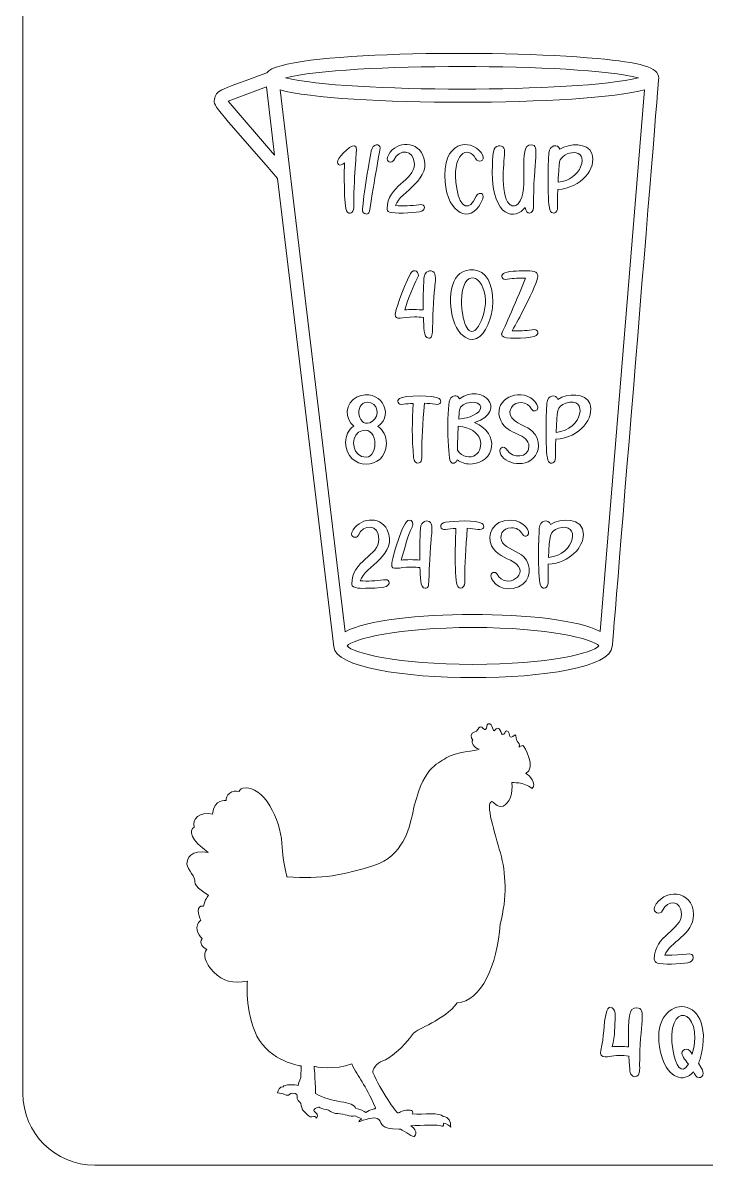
# Model space of a CAD drawing. Header units: inches. Extents: x 4.01 to 8.01, y -15.48 to -9.48.
# Drawn here: x 4.01 to 5.451, y -15.484 to -13.074 of the extents above; entities that cross this region are included whole.
import ezdxf

# ---------------------------------------------------------------- set-up
doc = ezdxf.new("R2010")
doc.units = ezdxf.units.IN
doc.header["$MEASUREMENT"] = 0
doc.layers.add('_U+0421_U+043B_U+043E_U+0439 1', color=7, linetype='Continuous')

msp = doc.modelspace()

# ---------------------------------------------------------------- linework, layer by layer
at = {"layer": '_U+0421_U+043B_U+043E_U+0439 1', "color": 7, "lineweight": 9, "true_color": 0xffffff}
msp.add_lwpolyline([(4.5412, -13.3532), (4.5239, -13.2094), (4.4433, -13.2397), (4.5412, -13.3532)], dxfattribs=at)
at = {"layer": '_U+0421_U+043B_U+043E_U+0439 1', "color": 1, "lineweight": 9, "true_color": 0xff0000}
msp.add_open_spline([(4.0104, -9.6359), (4.0104, -9.6359), (4.0104, -15.3331), (4.0104, -15.3331), (4.0104, -15.4167), (4.0782, -15.4845), (4.1618, -15.4845), (4.1618, -15.4845), (7.859, -15.4845), (7.859, -15.4845), (7.9426, -15.4845), (8.0104, -15.4167), (8.0104, -15.3331), (8.0104, -15.3331), (8.0104, -9.6359), (8.0104, -9.6359), (8.0104, -9.5523), (7.9426, -9.4845), (7.859, -9.4845), (7.859, -9.4845), (4.1618, -9.4845), (4.1618, -9.4845), (4.0782, -9.4845), (4.0104, -9.5523), (4.0104, -9.6359)], degree=3, knots=[0, 0, 0, 0, 1, 1, 1, 2, 2, 2, 3, 3, 3, 4, 4, 4, 5, 5, 5, 6, 6, 6, 7, 7, 7, 8, 8, 8, 8], dxfattribs=at)
at = {"layer": '_U+0421_U+043B_U+043E_U+0439 1', "color": 7, "lineweight": 9, "true_color": 0xffffff}
for points, knots in [([(5.351, -13.1913), (5.351, -13.1913), (5.351, -13.1913), (5.351, -13.1913), (5.351, -13.1918), (5.2532, -14.3896), (5.2532, -14.3902), (5.2532, -14.3902), (5.2531, -14.3902), (5.2531, -14.3902), (5.2488, -14.4778), (4.672, -14.4773), (4.6658, -14.3907), (4.6658, -14.3907), (4.6657, -14.3907), (4.6657, -14.3907), (4.6657, -14.3907), (4.5471, -13.4027), (4.5471, -13.4027), (4.4106, -13.2443), (4.4106, -13.2504), (4.4151, -13.2326), (4.4196, -13.2151), (4.4272, -13.216), (4.5248, -13.1794), (4.5563, -13.1353), (5.0088, -13.1296), (5.2211, -13.1496), (5.3121, -13.1582), (5.3518, -13.1671), (5.351, -13.1913)], [0, 0, 0, 0, 1, 1, 1, 2, 2, 2, 3, 3, 3, 4, 4, 4, 5, 5, 5, 6, 6, 6, 7, 7, 7, 8, 8, 8, 9, 9, 9, 10, 10, 10, 10]), ([(4.5642, -13.1902), (4.6933, -13.2219), (5.1795, -13.2219), (5.3085, -13.1902), (5.1795, -13.1584), (4.6933, -13.1584), (4.5642, -13.1902)], [0, 0, 0, 0, 1, 1, 1, 2, 2, 2, 2]), ([(5.3212, -13.2153), (5.2011, -13.2503), (4.6765, -13.2508), (4.5527, -13.2156), (4.5527, -13.2156), (4.6899, -14.359), (4.6899, -14.359), (4.7802, -14.3105), (5.1358, -14.3103), (5.2279, -14.3584), (5.2279, -14.3584), (5.3212, -13.2153), (5.3212, -13.2153)], [0, 0, 0, 0, 1, 1, 1, 2, 2, 2, 3, 3, 3, 4, 4, 4, 4]), ([(4.708, -13.4644), (4.708, -13.4092), (4.714, -13.3374), (4.714, -13.3432), (4.714, -13.3191), (4.6866, -13.3466), (4.6764, -13.3605), (4.6687, -13.371), (4.6792, -13.3805), (4.6884, -13.3693), (4.6881, -13.3805), (4.6868, -13.4632), (4.6933, -13.4723), (4.6984, -13.4795), (4.708, -13.4758), (4.708, -13.4644)], [0, 0, 0, 0, 1, 1, 1, 2, 2, 2, 3, 3, 3, 4, 4, 4, 5, 5, 5, 5]), ([(4.7411, -13.4718), (4.7472, -13.4333), (4.7636, -13.3383), (4.7636, -13.3383), (4.7636, -13.3283), (4.7482, -13.3289), (4.745, -13.3442), (4.7392, -13.3722), (4.7265, -13.4539), (4.7265, -13.4707), (4.7265, -13.4774), (4.7395, -13.4819), (4.7411, -13.4718)], [0, 0, 0, 0, 1, 1, 1, 2, 2, 2, 3, 3, 3, 4, 4, 4, 4]), ([(4.847, -13.4729), (4.8603, -13.4706), (4.8617, -13.4553), (4.8453, -13.4579), (4.8297, -13.4604), (4.8116, -13.4608), (4.7963, -13.4598), (4.8051, -13.4294), (4.8775, -13.405), (4.8532, -13.3523), (4.8388, -13.3213), (4.7911, -13.3244), (4.779, -13.358), (4.7755, -13.3677), (4.7886, -13.3719), (4.7924, -13.3638), (4.8026, -13.3395), (4.8358, -13.3402), (4.8358, -13.3722), (4.8358, -13.4077), (4.7783, -13.4172), (4.7783, -13.4666), (4.7783, -13.4685), (4.779, -13.4719), (4.7837, -13.4737), (4.7929, -13.477), (4.8303, -13.4759), (4.847, -13.4729)], [0, 0, 0, 0, 1, 1, 1, 2, 2, 2, 3, 3, 3, 4, 4, 4, 5, 5, 5, 6, 6, 6, 7, 7, 7, 8, 8, 8, 9, 9, 9, 9]), ([(4.8999, -13.3962), (4.8999, -13.4703), (4.9469, -13.4984), (4.9718, -13.4614), (4.9748, -13.457), (4.981, -13.4458), (4.981, -13.4405), (4.981, -13.4322), (4.9696, -13.432), (4.9661, -13.4402), (4.9523, -13.4731), (4.9323, -13.4661), (4.9251, -13.4239), (4.9126, -13.3498), (4.949, -13.3309), (4.965, -13.3606), (4.9707, -13.3708), (4.9855, -13.3654), (4.9801, -13.3539), (4.9637, -13.3203), (4.8999, -13.3157), (4.8999, -13.3962)], [0, 0, 0, 0, 1, 1, 1, 2, 2, 2, 3, 3, 3, 4, 4, 4, 5, 5, 5, 6, 6, 6, 7, 7, 7, 7]), ([(5.1229, -13.4719), (5.115, -13.4606), (5.1182, -13.3655), (5.1193, -13.3491), (5.1204, -13.3315), (5.139, -13.3288), (5.1428, -13.341), (5.1626, -13.3274), (5.2018, -13.3272), (5.2099, -13.3496), (5.2215, -13.3818), (5.1869, -13.423), (5.1382, -13.426), (5.1378, -13.4368), (5.1377, -13.4489), (5.1377, -13.4641), (5.1377, -13.4754), (5.1281, -13.4792), (5.123, -13.4719), (5.123, -13.4719), (5.1229, -13.4719), (5.1229, -13.4719)], [0, 0, 0, 0, 1, 1, 1, 2, 2, 2, 3, 3, 3, 4, 4, 4, 5, 5, 5, 6, 6, 6, 7, 7, 7, 7]), ([(5.0695, -13.4636), (5.0713, -13.4807), (5.0868, -13.4784), (5.0868, -13.464), (5.0868, -13.3578), (5.1016, -13.3323), (5.0825, -13.3316), (5.0505, -13.3305), (5.0819, -13.426), (5.0546, -13.456), (5.0483, -13.463), (5.0405, -13.4612), (5.0358, -13.4562), (5.0151, -13.435), (5.0261, -13.3595), (5.0261, -13.3457), (5.0261, -13.3342), (5.0147, -13.3296), (5.0064, -13.3374), (5.0033, -13.3404), (5.0001, -13.3489), (5.0001, -13.3885), (5.0001, -13.4866), (5.0496, -13.4908), (5.0695, -13.4636)], [0, 0, 0, 0, 1, 1, 1, 2, 2, 2, 3, 3, 3, 4, 4, 4, 5, 5, 5, 6, 6, 6, 7, 7, 7, 8, 8, 8, 8]), ([(5.1389, -13.4105), (5.1629, -13.4083), (5.1806, -13.3932), (5.1864, -13.3784), (5.2034, -13.3353), (5.1469, -13.3441), (5.142, -13.3674), (5.1409, -13.373), (5.1401, -13.3859), (5.1389, -13.4105)], [0, 0, 0, 0, 1, 1, 1, 2, 2, 2, 3, 3, 3, 3]), ([(4.8546, -13.6801), (4.8448, -13.679), (4.8254, -13.6787), (4.8156, -13.68), (4.8234, -13.6544), (4.8325, -13.6315), (4.8427, -13.6121), (4.8493, -13.6002), (4.8345, -13.5908), (4.8279, -13.6031), (4.809, -13.6386), (4.7953, -13.6843), (4.7953, -13.6896), (4.7953, -13.7034), (4.8095, -13.6948), (4.8362, -13.6948), (4.8429, -13.6948), (4.8491, -13.6952), (4.8546, -13.6959), (4.8548, -13.6961), (4.8549, -13.6963), (4.8551, -13.6965), (4.8558, -13.7138), (4.8546, -13.7395), (4.8661, -13.7395), (4.878, -13.7395), (4.8712, -13.7244), (4.8784, -13.6368), (4.8791, -13.6286), (4.8826, -13.6066), (4.8774, -13.6009), (4.8709, -13.5936), (4.857, -13.5979), (4.8561, -13.613), (4.8547, -13.6357), (4.8542, -13.6586), (4.8546, -13.6801)], [0, 0, 0, 0, 1, 1, 1, 2, 2, 2, 3, 3, 3, 4, 4, 4, 5, 5, 5, 6, 6, 6, 7, 7, 7, 8, 8, 8, 9, 9, 9, 10, 10, 10, 11, 11, 11, 12, 12, 12, 12]), ([(4.9913, -13.6157), (5.0204, -13.6691), (4.9807, -13.7793), (4.934, -13.7301), (4.9071, -13.7018), (4.9031, -13.6247), (4.9319, -13.6033), (4.9457, -13.5929), (4.9766, -13.5888), (4.9913, -13.6157)], [0, 0, 0, 0, 1, 1, 1, 2, 2, 2, 3, 3, 3, 3]), ([(4.9353, -13.6618), (4.9353, -13.7012), (4.9489, -13.74), (4.9665, -13.7201), (4.979, -13.7063), (4.9863, -13.6789), (4.9857, -13.66), (4.9839, -13.604), (4.9353, -13.5887), (4.9353, -13.6618)], [0, 0, 0, 0, 1, 1, 1, 2, 2, 2, 3, 3, 3, 3]), ([(5.0236, -13.6031), (5.0172, -13.6082), (5.0198, -13.6172), (5.0322, -13.6152), (5.0452, -13.6131), (5.0575, -13.6127), (5.0703, -13.6128), (5.0478, -13.67), (5.0198, -13.7303), (5.0198, -13.7303), (5.0198, -13.7337), (5.0217, -13.7363), (5.025, -13.7375), (5.0343, -13.741), (5.0856, -13.7399), (5.0929, -13.7338), (5.0992, -13.7286), (5.0972, -13.7197), (5.0842, -13.7217), (5.0701, -13.724), (5.0561, -13.7244), (5.042, -13.7241), (5.0504, -13.7093), (5.059, -13.6932), (5.0675, -13.6761), (5.1047, -13.6009), (5.1068, -13.5974), (5.0655, -13.5974), (5.0576, -13.5974), (5.0297, -13.5981), (5.0236, -13.6031)], [0, 0, 0, 0, 1, 1, 1, 2, 2, 2, 3, 3, 3, 4, 4, 4, 5, 5, 5, 6, 6, 6, 7, 7, 7, 8, 8, 8, 9, 9, 9, 10, 10, 10, 10]), ([(4.9534, -14.0051), (4.9427, -14.0051), (4.9334, -14.0017), (4.926, -13.9962), (4.9241, -14.0035), (4.9165, -14.0063), (4.9119, -13.9997), (4.9065, -13.9921), (4.9023, -13.8754), (4.9128, -13.8653), (4.9195, -13.8588), (4.9283, -13.8608), (4.9313, -13.8674), (4.9783, -13.8336), (5.0349, -13.8912), (4.9629, -13.9178), (5.0172, -13.9394), (5.0074, -14.0041), (4.9534, -14.0051)], [0, 0, 0, 0, 1, 1, 1, 2, 2, 2, 3, 3, 3, 4, 4, 4, 5, 5, 5, 6, 6, 6, 6]), ([(4.6909, -13.9596), (4.6909, -13.9458), (4.6965, -13.9328), (4.7082, -13.925), (4.6886, -13.9108), (4.6889, -13.8753), (4.7153, -13.8634), (4.7612, -13.8426), (4.7967, -13.8987), (4.7589, -13.9258), (4.7699, -13.9335), (4.7769, -13.9459), (4.7769, -13.9619), (4.7769, -14.0199), (4.6909, -14.0203), (4.6909, -13.9596)], [0, 0, 0, 0, 1, 1, 1, 2, 2, 2, 3, 3, 3, 4, 4, 4, 5, 5, 5, 5]), ([(5.0749, -13.9289), (5.0609, -13.9207), (5.0267, -13.9099), (5.0405, -13.8855), (5.0488, -13.8705), (5.075, -13.8726), (5.0829, -13.8891), (5.0863, -13.8964), (5.0962, -13.8933), (5.0962, -13.8865), (5.0962, -13.8817), (5.0904, -13.8712), (5.0806, -13.8655), (5.0454, -13.8452), (5.0006, -13.8749), (5.018, -13.9135), (5.0323, -13.9448), (5.0771, -13.9395), (5.0775, -13.9686), (5.0775, -13.9913), (5.0427, -13.9963), (5.0296, -13.9734), (5.0258, -13.9667), (5.0162, -13.9696), (5.0162, -13.9768), (5.0162, -14.0013), (5.0678, -14.019), (5.0909, -13.9872), (5.1011, -13.9733), (5.1021, -13.9446), (5.0749, -13.9289)], [0, 0, 0, 0, 1, 1, 1, 2, 2, 2, 3, 3, 3, 4, 4, 4, 5, 5, 5, 6, 6, 6, 7, 7, 7, 8, 8, 8, 9, 9, 9, 10, 10, 10, 10]), ([(5.1187, -13.9997), (5.111, -13.9888), (5.1136, -13.8975), (5.1151, -13.8769), (5.1161, -13.8592), (5.1347, -13.8567), (5.1386, -13.8687), (5.1583, -13.8552), (5.1975, -13.855), (5.2057, -13.8774), (5.2163, -13.9071), (5.1859, -13.9496), (5.134, -13.9529), (5.1336, -13.9636), (5.1334, -13.9767), (5.1334, -13.9918), (5.1334, -14.0031), (5.1238, -14.0069), (5.1187, -13.9997)], [0, 0, 0, 0, 1, 1, 1, 2, 2, 2, 3, 3, 3, 4, 4, 4, 5, 5, 5, 6, 6, 6, 6]), ([(4.7477, -13.9149), (4.7477, -13.9149), (4.7477, -13.9149), (4.7477, -13.9149), (4.7637, -13.9041), (4.7599, -13.8745), (4.7365, -13.8745), (4.7072, -13.8745), (4.717, -13.9356), (4.7477, -13.9149)], [0, 0, 0, 0, 1, 1, 1, 2, 2, 2, 3, 3, 3, 3]), ([(4.8881, -13.867), (4.8881, -13.867), (4.8881, -13.867), (4.8881, -13.867), (4.8788, -13.8594), (4.8135, -13.8595), (4.8042, -13.867), (4.7981, -13.872), (4.8, -13.881), (4.8129, -13.8791), (4.8191, -13.8781), (4.8259, -13.8774), (4.833, -13.8771), (4.8309, -13.915), (4.8308, -13.9505), (4.8341, -13.9911), (4.8349, -14), (4.8393, -14.0034), (4.843, -14.0034), (4.8527, -14.0034), (4.8515, -13.9906), (4.8515, -13.9811), (4.8515, -13.955), (4.8534, -13.9199), (4.857, -13.8769), (4.865, -13.8773), (4.8726, -13.878), (4.8795, -13.8791), (4.8921, -13.881), (4.8945, -13.8721), (4.8881, -13.867)], [0, 0, 0, 0, 1, 1, 1, 2, 2, 2, 3, 3, 3, 4, 4, 4, 5, 5, 5, 6, 6, 6, 7, 7, 7, 8, 8, 8, 9, 9, 9, 10, 10, 10, 10]), ([(4.9295, -13.9103), (4.9508, -13.9085), (4.9758, -13.899), (4.9758, -13.8852), (4.9758, -13.8688), (4.9324, -13.8723), (4.931, -13.8913), (4.9305, -13.8976), (4.93, -13.9039), (4.9295, -13.9103)], [0, 0, 0, 0, 1, 1, 1, 2, 2, 2, 3, 3, 3, 3]), ([(5.1347, -13.9383), (5.1915, -13.9331), (5.2034, -13.8612), (5.1553, -13.8768), (5.1356, -13.8832), (5.1369, -13.8932), (5.1347, -13.9383)], [0, 0, 0, 0, 1, 1, 1, 2, 2, 2, 2]), ([(4.734, -13.9908), (4.7613, -13.9908), (4.7606, -13.9164), (4.7179, -13.9377), (4.6997, -13.9515), (4.7063, -13.9908), (4.734, -13.9908)], [0, 0, 0, 0, 1, 1, 1, 2, 2, 2, 2]), ([(4.9285, -13.9255), (4.9273, -13.9436), (4.9267, -13.9606), (4.9266, -13.9758), (4.9363, -13.9913), (4.9546, -13.9932), (4.9643, -13.9865), (4.9845, -13.9726), (4.9814, -13.929), (4.9285, -13.9255)], [0, 0, 0, 0, 1, 1, 1, 2, 2, 2, 3, 3, 3, 3]), ([(4.7785, -14.144), (4.764, -14.1129), (4.7169, -14.1183), (4.7043, -14.1497), (4.7005, -14.1592), (4.714, -14.1636), (4.7177, -14.1554), (4.728, -14.1311), (4.7611, -14.1319), (4.7611, -14.1639), (4.7611, -14.1993), (4.7037, -14.2089), (4.7037, -14.2583), (4.7037, -14.2691), (4.7261, -14.2673), (4.7374, -14.2673), (4.7454, -14.2673), (4.7732, -14.2667), (4.7794, -14.2616), (4.7857, -14.2564), (4.7836, -14.2475), (4.7706, -14.2495), (4.755, -14.2521), (4.7369, -14.2524), (4.7216, -14.2515), (4.7308, -14.2202), (4.8032, -14.1969), (4.7785, -14.144)], [0, 0, 0, 0, 1, 1, 1, 2, 2, 2, 3, 3, 3, 4, 4, 4, 5, 5, 5, 6, 6, 6, 7, 7, 7, 8, 8, 8, 9, 9, 9, 9]), ([(4.8488, -14.1408), (4.8474, -14.1635), (4.8469, -14.1863), (4.8473, -14.2079), (4.837, -14.2067), (4.8176, -14.2065), (4.8083, -14.2077), (4.816, -14.1821), (4.8209, -14.1574), (4.8311, -14.138), (4.8351, -14.1308), (4.8311, -14.1233), (4.8247, -14.1233), (4.8116, -14.1233), (4.788, -14.2062), (4.788, -14.2173), (4.788, -14.2312), (4.8021, -14.2226), (4.8289, -14.2226), (4.8358, -14.2226), (4.8421, -14.223), (4.8477, -14.2237), (4.8485, -14.2411), (4.8472, -14.2673), (4.8587, -14.2673), (4.8706, -14.2673), (4.8638, -14.2522), (4.871, -14.1646), (4.8717, -14.1564), (4.8752, -14.1344), (4.87, -14.1286), (4.8636, -14.1214), (4.8497, -14.1257), (4.8488, -14.1408)], [0, 0, 0, 0, 1, 1, 1, 2, 2, 2, 3, 3, 3, 4, 4, 4, 5, 5, 5, 6, 6, 6, 7, 7, 7, 8, 8, 8, 9, 9, 9, 10, 10, 10, 11, 11, 11, 11]), ([(4.9786, -14.1309), (4.9686, -14.1228), (4.9181, -14.1251), (4.9017, -14.128), (4.8944, -14.1292), (4.8914, -14.1334), (4.8914, -14.1369), (4.8914, -14.1475), (4.9077, -14.1417), (4.9234, -14.141), (4.9224, -14.1592), (4.9195, -14.253), (4.9272, -14.2636), (4.9309, -14.2687), (4.9364, -14.2683), (4.9397, -14.2638), (4.9428, -14.2596), (4.9419, -14.2504), (4.9419, -14.245), (4.942, -14.2189), (4.9438, -14.1838), (4.9474, -14.1408), (4.9554, -14.1411), (4.963, -14.1419), (4.9699, -14.143), (4.9826, -14.1449), (4.9849, -14.136), (4.9786, -14.1309), (4.9786, -14.1309), (4.9786, -14.1309), (4.9786, -14.1309)], [0, 0, 0, 0, 1, 1, 1, 2, 2, 2, 3, 3, 3, 4, 4, 4, 5, 5, 5, 6, 6, 6, 7, 7, 7, 8, 8, 8, 9, 9, 9, 10, 10, 10, 10]), ([(5.0666, -14.201), (5.0547, -14.1896), (5.0296, -14.1823), (5.0218, -14.1711), (5.0132, -14.1588), (5.0204, -14.1394), (5.0408, -14.1394), (5.0502, -14.1394), (5.0595, -14.1445), (5.0635, -14.153), (5.0658, -14.1578), (5.0708, -14.1583), (5.0743, -14.1556), (5.0826, -14.1494), (5.0679, -14.1233), (5.0382, -14.1233), (4.999, -14.1233), (4.9889, -14.1557), (4.9987, -14.1774), (5.0077, -14.1972), (5.0276, -14.2013), (5.0453, -14.212), (5.0841, -14.2356), (5.029, -14.2732), (5.0103, -14.2373), (5.0067, -14.2304), (4.9969, -14.2335), (4.9969, -14.2407), (4.9969, -14.2555), (5.0245, -14.2781), (5.0556, -14.264), (5.0831, -14.2516), (5.0838, -14.2176), (5.0666, -14.201), (5.0666, -14.201), (5.0666, -14.201), (5.0666, -14.201)], [0, 0, 0, 0, 1, 1, 1, 2, 2, 2, 3, 3, 3, 4, 4, 4, 5, 5, 5, 6, 6, 6, 7, 7, 7, 8, 8, 8, 9, 9, 9, 10, 10, 10, 11, 11, 11, 12, 12, 12, 12]), ([(5.1029, -14.2636), (5.0952, -14.2525), (5.0978, -14.1618), (5.0992, -14.1408), (5.1003, -14.1232), (5.1188, -14.1205), (5.1227, -14.1326), (5.1438, -14.1181), (5.1923, -14.1172), (5.1923, -14.1539), (5.1923, -14.1801), (5.1639, -14.2139), (5.1182, -14.2167), (5.1178, -14.2276), (5.1176, -14.2407), (5.1176, -14.2557), (5.1176, -14.267), (5.108, -14.2708), (5.1029, -14.2636)], [0, 0, 0, 0, 1, 1, 1, 2, 2, 2, 3, 3, 3, 4, 4, 4, 5, 5, 5, 6, 6, 6, 6]), ([(5.1189, -14.2022), (5.1757, -14.197), (5.1875, -14.1251), (5.1395, -14.1407), (5.1199, -14.147), (5.121, -14.1569), (5.1189, -14.2022)], [0, 0, 0, 0, 1, 1, 1, 2, 2, 2, 2]), ([(5.2249, -14.389), (5.2132, -14.3745), (5.1188, -14.3501), (4.9594, -14.3501), (4.8001, -14.3501), (4.7057, -14.3745), (4.694, -14.389), (4.7057, -14.4036), (4.8001, -14.4279), (4.9594, -14.4279), (5.1188, -14.4279), (5.2132, -14.4036), (5.2249, -14.389)], [0, 0, 0, 0, 1, 1, 1, 2, 2, 2, 3, 3, 3, 4, 4, 4, 4]), ([(5.0842, -14.6898), (5.067, -14.6751), (5.0412, -14.6775), (5.0412, -14.6775), (5.0446, -14.6987), (5.0363, -14.7212), (5.0228, -14.7267), (5.0092, -14.7322), (5.0034, -14.716), (4.9991, -14.7175), (4.9846, -14.7209), (5.0055, -14.7833), (5.0172, -14.8257), (5.0289, -14.8681), (5.032, -14.9191), (5.0166, -14.9757), (5.0105, -15.0636), (4.9767, -15.1386), (4.9262, -15.1423), (4.8986, -15.1786), (4.8414, -15.197), (4.834, -15.2062), (4.8119, -15.2376), (4.7827, -15.2603), (4.7695, -15.2646), (4.7563, -15.269), (4.7458, -15.284), (4.7483, -15.2889), (4.7649, -15.3277), (4.7977, -15.3733), (4.8004, -15.3739), (4.803, -15.3745), (4.8049, -15.3727), (4.8102, -15.3707), (4.8203, -15.3669), (4.8377, -15.3669), (4.8313, -15.3762), (4.8552, -15.3783), (4.8904, -15.3726), (4.8967, -15.3817), (4.9079, -15.3818), (4.913, -15.3934), (4.9124, -15.4044), (4.9118, -15.4021), (4.9013, -15.3954), (4.8973, -15.3962), (4.8973, -15.3962), (4.8983, -15.4047), (4.8935, -15.4022), (4.8866, -15.3981), (4.8512, -15.4005), (4.8285, -15.4014), (4.8457, -15.4137), (4.8371, -15.4242), (4.8346, -15.4242), (4.83, -15.4245), (4.8098, -15.4079), (4.8034, -15.4082), (4.7625, -15.4082), (4.7689, -15.3971), (4.7612, -15.3882), (4.7535, -15.3793), (4.7278, -15.3902), (4.7186, -15.3932), (4.7191, -15.391), (4.7217, -15.3888), (4.7252, -15.3865), (4.7206, -15.3859), (4.7123, -15.3797), (4.7101, -15.3802), (4.7012, -15.3836), (4.6886, -15.3759), (4.6745, -15.3756), (4.6603, -15.3753), (4.656, -15.3679), (4.6511, -15.367), (4.6413, -15.3664), (4.6379, -15.3642), (4.6354, -15.3624), (4.633, -15.3606), (4.6176, -15.3676), (4.6268, -15.3729), (4.6361, -15.3781), (4.629, -15.3851), (4.629, -15.3851), (4.629, -15.3851), (4.6275, -15.3815), (4.6238, -15.3815), (4.6118, -15.3858), (4.6099, -15.3753), (4.6038, -15.3713), (4.5976, -15.3673), (4.5983, -15.3584), (4.5964, -15.3547), (4.5946, -15.351), (4.5866, -15.3461), (4.589, -15.3387), (4.59, -15.3329), (4.5804, -15.3318), (4.5755, -15.3333), (4.5688, -15.3416), (4.5604, -15.3345), (4.5604, -15.3345), (4.5604, -15.3345), (4.5528, -15.332), (4.5475, -15.332), (4.5478, -15.3264), (4.5512, -15.3183), (4.559, -15.3194), (4.5599, -15.3133), (4.5863, -15.3148), (4.5906, -15.3163), (4.5924, -15.3077), (4.5964, -15.3003), (4.5964, -15.3003), (4.5964, -15.3003), (4.5969, -15.2751), (4.5969, -15.2751), (4.5969, -15.2751), (4.5305, -15.2661), (4.5039, -15.212), (4.4772, -15.1579), (4.4838, -15.096), (4.4838, -15.096), (4.4531, -15.1017), (4.4326, -15.0968), (4.4129, -15.0771), (4.3932, -15.0575), (4.3895, -15.0374), (4.3981, -15.0296), (4.3887, -15.0239), (4.3817, -15.0165), (4.3883, -15.0062), (4.3789, -14.9993), (4.3703, -14.9784), (4.3856, -14.9677), (4.3808, -14.957), (4.3744, -14.9349), (4.3912, -14.9382), (4.394, -14.9247), (4.4018, -14.9152), (4.4018, -14.9152), (4.4018, -14.9152), (4.3703, -14.896), (4.3731, -14.887), (4.376, -14.8779), (4.3572, -14.8611), (4.3563, -14.8493), (4.3555, -14.8374), (4.3649, -14.8181), (4.4014, -14.8247), (4.3645, -14.7984), (4.3588, -14.7784), (4.3719, -14.771), (4.3653, -14.7538), (4.3838, -14.7386), (4.4104, -14.7439), (4.4129, -14.7103), (4.4391, -14.7154), (4.4391, -14.7154), (4.4365, -14.7047), (4.4523, -14.6908), (4.4658, -14.6964), (4.4658, -14.6964), (4.4682, -14.6898), (4.4744, -14.689), (4.5199, -14.682), (4.5531, -14.7562), (4.5563, -14.805), (4.5596, -14.8538), (4.5674, -14.8763), (4.5674, -14.8763), (4.6391, -14.8816), (4.6883, -14.8724), (4.7504, -14.8521), (4.8125, -14.8318), (4.8242, -14.7747), (4.8316, -14.7445), (4.8531, -14.6425), (4.8832, -14.6394), (4.9031, -14.6253), (4.923, -14.6111), (4.9672, -14.6109), (4.9726, -14.6066), (4.9605, -14.6035), (4.9547, -14.5925), (4.9592, -14.5869), (4.9545, -14.5845), (4.9541, -14.5716), (4.9621, -14.5706), (4.9701, -14.5695), (4.9697, -14.5605), (4.9744, -14.5597), (4.9791, -14.5589), (4.9829, -14.5676), (4.986, -14.5653), (4.9891, -14.563), (4.9879, -14.5542), (4.9916, -14.5531), (5.0022, -14.5502), (4.9999, -14.5747), (5.0065, -14.566), (5.0086, -14.5633), (5.0103, -14.5611), (5.0139, -14.5634), (5.0176, -14.5656), (5.0186, -14.5743), (5.0211, -14.5755), (5.0272, -14.5767), (5.0265, -14.5681), (5.0301, -14.5681), (5.0375, -14.5681), (5.0342, -14.5784), (5.0379, -14.5809), (5.0416, -14.5833), (5.0461, -14.5767), (5.0486, -14.5767), (5.051, -14.5767), (5.0496, -14.588), (5.0523, -14.5902), (5.0609, -14.5974), (5.056, -14.6025), (5.056, -14.6025), (5.056, -14.6025), (5.0621, -14.5988), (5.0646, -14.5988), (5.067, -14.5988), (5.0941, -14.6468), (5.0707, -14.6579), (5.0793, -14.6615), (5.0941, -14.68), (5.0842, -14.6898)], [0, 0, 0, 0, 1, 1, 1, 2, 2, 2, 3, 3, 3, 4, 4, 4, 5, 5, 5, 6, 6, 6, 7, 7, 7, 8, 8, 8, 9, 9, 9, 10, 10, 10, 11, 11, 11, 12, 12, 12, 13, 13, 13, 14, 14, 14, 15, 15, 15, 16, 16, 16, 17, 17, 17, 18, 18, 18, 19, 19, 19, 20, 20, 20, 21, 21, 21, 22, 22, 22, 23, 23, 23, 24, 24, 24, 25, 25, 25, 26, 26, 26, 27, 27, 27, 28, 28, 28, 29, 29, 29, 30, 30, 30, 31, 31, 31, 32, 32, 32, 33, 33, 33, 34, 34, 34, 35, 35, 35, 36, 36, 36, 37, 37, 37, 38, 38, 38, 39, 39, 39, 40, 40, 40, 41, 41, 41, 42, 42, 42, 43, 43, 43, 44, 44, 44, 45, 45, 45, 46, 46, 46, 47, 47, 47, 48, 48, 48, 49, 49, 49, 50, 50, 50, 51, 51, 51, 52, 52, 52, 53, 53, 53, 54, 54, 54, 55, 55, 55, 56, 56, 56, 57, 57, 57, 58, 58, 58, 59, 59, 59, 60, 60, 60, 61, 61, 61, 62, 62, 62, 63, 63, 63, 64, 64, 64, 65, 65, 65, 66, 66, 66, 67, 67, 67, 68, 68, 68, 69, 69, 69, 70, 70, 70, 71, 71, 71, 72, 72, 72, 73, 73, 73, 74, 74, 74, 75, 75, 75, 76, 76, 76, 77, 77, 77, 77]), ([(5.4123, -15.0575), (5.4185, -15.0565), (5.424, -15.0525), (5.424, -15.0468), (5.424, -15.0316), (5.4059, -15.0433), (5.3637, -15.0411), (5.3741, -15.014), (5.4243, -14.9983), (5.4243, -14.9561), (5.4243, -14.9019), (5.3584, -14.9006), (5.3424, -14.9402), (5.3378, -14.9517), (5.3542, -14.9578), (5.359, -14.9473), (5.369, -14.9237), (5.3991, -14.9256), (5.3991, -14.9551), (5.3991, -14.9887), (5.3417, -14.9994), (5.3417, -15.0495), (5.3417, -15.0534), (5.3441, -15.0567), (5.3482, -15.0582), (5.3581, -15.0618), (5.3962, -15.0604), (5.4123, -15.0575)], [0, 0, 0, 0, 1, 1, 1, 2, 2, 2, 3, 3, 3, 4, 4, 4, 5, 5, 5, 6, 6, 6, 7, 7, 7, 8, 8, 8, 9, 9, 9, 9]), ([(5.4421, -15.2451), (5.4405, -15.2537), (5.438, -15.2618), (5.4349, -15.2692), (5.4435, -15.2825), (5.4447, -15.2874), (5.4447, -15.2904), (5.4447, -15.2973), (5.4403, -15.2998), (5.4366, -15.2998), (5.4302, -15.2998), (5.4275, -15.293), (5.4241, -15.2876), (5.4035, -15.3123), (5.3712, -15.299), (5.3584, -15.2581), (5.3164, -15.1249), (5.4686, -15.1078), (5.4421, -15.2451)], [0, 0, 0, 0, 1, 1, 1, 2, 2, 2, 3, 3, 3, 4, 4, 4, 5, 5, 5, 6, 6, 6, 6]), ([(5.3813, -15.2442), (5.3859, -15.2723), (5.3991, -15.2964), (5.4137, -15.2716), (5.411, -15.2677), (5.3998, -15.2536), (5.3998, -15.2492), (5.3998, -15.244), (5.404, -15.2398), (5.4093, -15.2398), (5.4151, -15.2398), (5.4182, -15.2456), (5.4219, -15.2506), (5.4483, -15.1505), (5.3627, -15.134), (5.3813, -15.2442)], [0, 0, 0, 0, 1, 1, 1, 2, 2, 2, 3, 3, 3, 4, 4, 4, 5, 5, 5, 5]), ([(5.3048, -15.1524), (5.2872, -15.1521), (5.2866, -15.1699), (5.2874, -15.2349), (5.2779, -15.234), (5.2599, -15.2339), (5.2526, -15.2347), (5.2602, -15.2102), (5.2575, -15.1916), (5.2595, -15.1696), (5.261, -15.1537), (5.2459, -15.1434), (5.2417, -15.159), (5.2326, -15.1924), (5.2374, -15.2109), (5.2287, -15.2423), (5.2264, -15.2503), (5.2311, -15.2562), (5.2383, -15.2562), (5.2522, -15.2562), (5.2561, -15.2505), (5.288, -15.2542), (5.2894, -15.2886), (5.2915, -15.2915), (5.2929, -15.2935), (5.2973, -15.2997), (5.3043, -15.2992), (5.3082, -15.2937), (5.3116, -15.289), (5.3108, -15.2803), (5.3108, -15.2739), (5.3108, -15.1843), (5.3267, -15.1533), (5.3048, -15.1524)], [0, 0, 0, 0, 1, 1, 1, 2, 2, 2, 3, 3, 3, 4, 4, 4, 5, 5, 5, 6, 6, 6, 7, 7, 7, 8, 8, 8, 9, 9, 9, 10, 10, 10, 11, 11, 11, 11]), ([(4.7037, -15.2708), (4.6708, -15.2849), (4.6244, -15.2763), (4.6244, -15.2763), (4.6244, -15.2763), (4.6271, -15.2993), (4.6274, -15.3331), (4.6597, -15.3546), (4.7095, -15.3478), (4.7124, -15.3652), (4.721, -15.3656), (4.7306, -15.3704), (4.7335, -15.3735), (4.7425, -15.3657), (4.7553, -15.3666), (4.7538, -15.3636), (4.7314, -15.3117), (4.7181, -15.3009), (4.7037, -15.2708)], [0, 0, 0, 0, 1, 1, 1, 2, 2, 2, 3, 3, 3, 4, 4, 4, 5, 5, 5, 6, 6, 6, 6])]:
    msp.add_open_spline(points, degree=3, knots=knots, dxfattribs=at)

doc.saveas('drawing.dxf')
